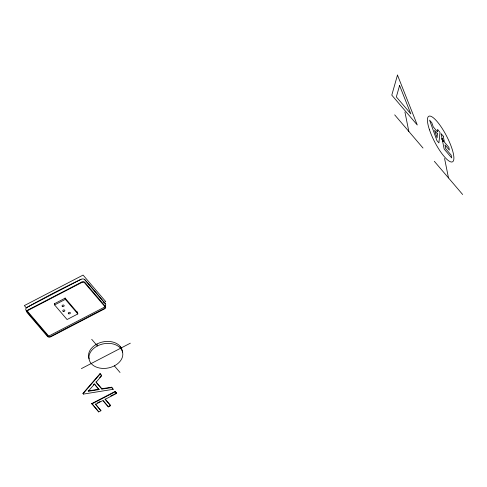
<?xml version="1.0" encoding="UTF-8"?>
<svg xmlns="http://www.w3.org/2000/svg" width="487" height="487" viewBox="0 0 487 487"><rect width="100%" height="100%" fill="white"/><g stroke="black" fill="none" stroke-linecap="round" stroke-linejoin="round"><path stroke-width="0.73" d="M93.376 384.87L94.32 383.774L99.038 389.6L88.238 391.292L94.399 384.164L99.038 389.6M99.701 377.553L101.564 375.392L100.054 373.62L83.021 393.307L83.435 394.08L113.191 389.32L111.651 387.214L101.807 388.723L95.963 381.875M101.564 375.392L101.643 375.781L96.042 382.265L101.886 389.107L111.73 387.603L113.191 389.32M83.1 393.691L100.133 374.01L100.054 373.62M26.103 310.256A381.613 98.447 62.5 0 1 27.095 311.37L26.103 310.256A2.855 2.051 -11.4 0 1 27.132 307.321L80.976 279.355A2.855 2.051 -11.4 0 1 84.835 279.745A381.613 98.447 62.5 0 1 105.369 303.803A2.855 2.051 -11.4 0 1 105.369 305.873M54.374 303.766L65.142 298.172L77.597 312.776M77.415 311.844L77.835 313.945L67.066 319.539L54.605 304.935L65.374 299.341L65.094 297.941M103.713 302.677L105.74 301.623L83.088 275.076L24.35 305.586L26.322 307.9M81.396 368.616L130.339 343.189M91.781 403.565L115.218 391.39L116.649 393.368L105.149 399.346L110.586 405.72L108.291 406.913L102.854 400.539L95.507 404.35L100.949 410.724L98.654 411.917L91.781 403.565L98.088 410.961M91.86 403.954L115.297 391.779L115.218 391.39M97.43 402.926L100.103 401.538M110.823 395.968L113.38 394.64M114.652 393.977L116.57 392.979M108.79 406.225L110.506 405.33L105.07 398.956L105.149 399.346M88.165 390.909L98.958 389.21M442.056 138.801L442.689 139.55M442.111 139.093L442.75 139.842M442.172 139.385L442.811 140.134M442.233 139.678L443.255 141.547L442.409 140.554L441.995 138.509L442.634 139.258L443.042 141.297M442.287 139.97L443.14 140.962M442.348 140.262L443.2 141.254M394.683 114.859L423.002 148.042M434.331 161.319L462.65 194.508M84.835 279.745L105.369 303.803M65.374 299.341L77.835 313.945M91.708 339.305L97.388 345.965L96.998 344.023M114.348 365.834L120.027 372.494M100.133 374.01L101.643 375.781M115.297 391.779L116.649 393.368M27.339 311.102L47.732 335.001A1.905 1.37 -11.4 0 0 50.338 335.263L103.938 307.419A1.905 1.37 -11.4 0 0 104.9 306.134M103.226 400.679L107.761 405.988M83.021 393.307L83.435 394.08M442.421 139.008L442.829 141.047M442.208 138.758L442.622 140.798M444.57 158.476L448.49 177.913M404.922 112.016L408.843 131.453M120.161 346.33L120.551 348.272A17.124 12.321 -11.4 0 1 115.267 365.36L113.422 366.315A17.124 12.321 -11.4 0 1 91.185 363.527A17.124 12.321 -11.4 0 1 96.469 346.446L98.313 345.484A17.124 12.321 -11.4 0 1 120.551 348.272M111.651 387.214L111.73 387.603M110.506 405.33L110.586 405.72M108.211 406.523L108.291 406.913M101.807 388.723L101.886 389.107M100.949 410.724L95.428 403.966L95.507 404.35M98.575 411.527L98.654 411.917M54.325 303.535L54.605 304.935M89.139 358.87A17.124 12.321 -11.4 0 1 96.073 344.498L97.917 343.542A17.124 12.321 -11.4 0 1 122.438 352.071M27.132 307.321A682.774 440.376 -40.5 0 1 80.976 279.355M437.746 129.706L437.582 131.959L433.272 126.912L431.823 122.767L429.577 120.137L436.924 140.591L438.897 142.904L439.986 132.336L437.746 129.706M437.411 133.822L437.113 137.809L434.538 130.455L437.411 133.822M397.477 75.083L391.792 95.135L417.274 125.001L397.477 75.083M399.584 85.511L396.345 96.913L410.839 113.897L399.584 85.511M81.652 282.083L27.923 309.994A2.423 1.741 -11.4 0 0 27.047 312.484L47.513 336.468A2.423 1.741 -11.4 0 0 50.794 336.797L104.522 308.886A2.423 1.741 -11.4 0 0 105.393 306.396L84.927 282.411A2.423 1.741 -11.4 0 0 81.652 282.083M81.871 282.448L28.27 310.292A1.905 1.37 -11.4 0 0 27.576 312.27L47.963 336.17A1.905 1.37 -11.4 0 0 50.575 336.432L104.175 308.588A1.905 1.37 -11.4 0 0 104.869 306.609L84.476 282.71A1.905 1.37 -11.4 0 0 81.871 282.448M443.213 136.117L441.058 133.59L444.187 149.107L451.723 157.934L451.151 155.103L445.769 148.791L445.002 144.986L449.398 150.142L448.825 147.305L444.43 142.155L443.213 136.117M429.473 129.798A25.689 6.629 62.5 0 0 452.356 161.897A25.689 6.629 62.5 0 0 440.126 125.415A25.689 6.629 62.5 0 0 429.473 129.798M62.58 306.512A1.065 0.767 -11.4 0 0 64.162 305.69A1.065 0.767 -11.4 0 0 62.58 305.166A1.065 0.767 -11.4 0 0 62.58 306.512M63.273 311.418A1.065 0.767 -11.4 0 0 64.856 310.596A1.065 0.767 -11.4 0 0 63.267 310.079A1.065 0.767 -11.4 0 0 63.273 311.418M68.807 313.811A1.065 0.767 -11.4 0 0 70.39 312.989A1.065 0.767 -11.4 0 0 68.807 312.471A1.065 0.767 -11.4 0 0 68.807 313.811"/></g></svg>
